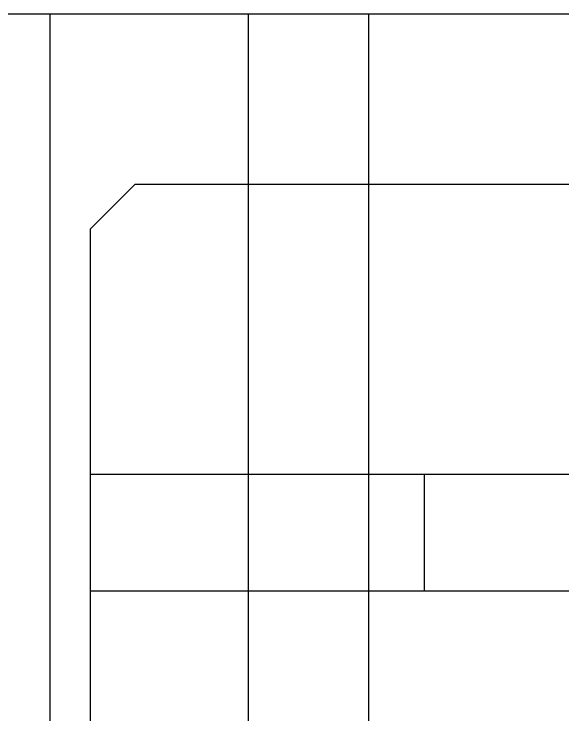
# Model space of a CAD drawing. Header units: millimetres. Extents: x -383313 to -161684, y -117025 to 99224.
# Drawn here: x -339263.7 to -339017.4, y -7793.6 to -7479.1 of the extents above; entities that cross this region are included whole.
import ezdxf

# ---------------------------------------------------------------- set-up
doc = ezdxf.new("R2010")
doc.units = ezdxf.units.MM
doc.header["$MEASUREMENT"] = 0
doc.linetypes.add('DASHED', pattern=[0.75, 0.5, -0.25])

# ---------------------------------------------------------------- blocks, each defined once
blk = doc.blocks.new('паллета1')
at = {"color": 44}
for p, q in [((130, -600), (130, 600)), ((182.5, 600), (182.5, -600)), ((0, 580), (0, -580)), ((182.5, -450), (130, -450)), ((0, -580), (20, -600)), ((20, -600), (130, -600)), ((130, -600), (182.5, -600)), ((182.5, -600), (282.5, -600))]:
    blk.add_line(p, q, dxfattribs=at)
blk = doc.blocks.new('A$Cdbab0bab')
at = {"color": 3}
for p, q in [((598.31, -470), (598.31, 457)), ((687.31, -470), (687.31, 457)), ((741.19, -470), (741.19, 457)), ((2000, -470), (0, -470))]:
    blk.add_line(p, q, dxfattribs=at)

msp = doc.modelspace()

# ---------------------------------------------------------------- block references
at = {"linetype": 'DASHED', "xscale": -1, "rotation": 180}
msp.add_blockref('A$Cdbab0bab', (-339845.92357, -7949.1439), dxfattribs=at)
at = {"color": 2, "rotation": 270}
msp.add_blockref('паллета1', (-338629.55131, -7555.6439), dxfattribs=at)

doc.saveas('drawing.dxf')
